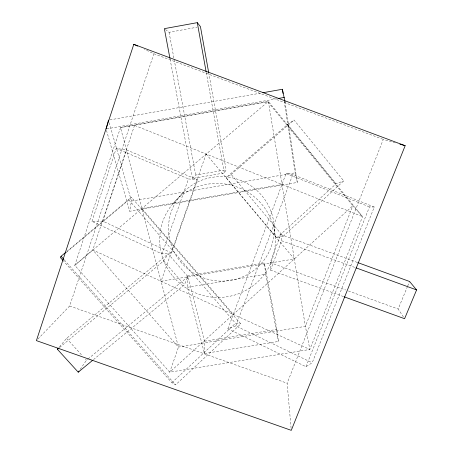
<?xml version="1.0" encoding="UTF-8"?>
<svg xmlns="http://www.w3.org/2000/svg" width="453" height="453" viewBox="0 0 453 453"><rect width="100%" height="100%" fill="white"/><g stroke="black" fill="none" stroke-linecap="round" stroke-linejoin="round"><path stroke-width="0.34" stroke-dasharray="2.27 1.7" d="M204.456 353.51L204.479 341.234L187.836 275.781L264.365 262.955L276.925 329.382L278.453 341.46L204.456 353.51L187.429 287.293L187.836 275.781M284.971 101.591L297.276 182.457L129.7 211.274L131.444 201.081L109.275 122.859M91.97 221.353L116.223 148.425L126.647 149.96L197.48 179.767L171.568 252.921L162.078 253.929L91.97 221.353L102.791 221.143L171.568 252.921M37.876 339.093L69.637 305.996L153.884 53.76L144.467 49.337M102.791 221.143L126.647 149.96M162.078 253.929L188.476 178.935L197.48 179.767M227.91 328.77L286.081 173.493L292.814 174.484L374.269 207.044L312.191 362.785L305.968 366.692L227.91 328.77L235.826 325.928L312.191 362.785M235.826 325.928L292.814 174.484M343.521 296.59L270.498 270.147L270.135 262.604L280.775 234.518L357.128 262.361M270.498 270.147L281.653 240.764L280.775 234.518M291.092 428.238L287.134 383.221L383.283 139.422L397.213 143.408M305.968 366.692L369.478 206.896L374.269 207.044M403.459 316.992L398.164 309.02L407.451 286.607M407.717 285.968L409.574 281.483M93.471 359.631L184.377 284.829L187.938 276.653L168.165 253.839L66.591 338.38L59.167 347.219M170.085 59.173L192.44 178.488L224.337 172.961L226.126 169.79L208.793 73.176M59.592 347.496L163.646 260.968L168.165 253.839M80.181 369.348L86.427 360.294L87.514 359.393M172.899 203.714L183.176 192.4M192.44 178.488L195.707 175.062L226.126 169.79M66.251 252.451L128.85 199.909L131.404 197.259L240.809 323.901L175.566 384.903L171.868 382.689L63.607 261.138M171.868 382.689L235.56 323.283L240.809 323.901M283.074 236.285L343.708 180.889L294.065 120.011L287.559 124.484L226.138 177.627L276.755 237.882L283.074 236.285L231.217 174.428L226.138 177.627M276.755 237.882L336.064 183.805L343.708 180.889M231.217 174.428L294.065 120.011M67.016 251.29L131.404 197.259M88.063 358.946L187.938 276.653M165.413 29.468L169.082 32.316L197.027 27.225M109.892 119.892L261.528 92.978M106.766 128.845L276.67 98.765M131.444 201.081L295.152 172.836L297.276 182.457M282.015 184.394L141.863 208.499L233.318 314.382M187.429 287.293L265.696 274.229L264.365 262.955M204.479 341.234L276.925 329.382M69.637 305.996L287.134 383.221M270.135 262.604L345.764 290.022M348.414 290.985L398.164 309.02M281.653 240.764L355.435 267.644M153.884 53.76L383.283 139.422M286.081 173.493L369.478 206.896M116.223 148.425L188.476 178.935M66.591 338.38L82.174 355.599M85.481 359.246L86.427 360.294M64.349 259.977L175.566 384.903M163.646 260.968L184.377 284.829M128.85 199.909L235.56 323.283M287.559 124.484L336.064 183.805M106.461 130.328L129.7 211.274M265.696 274.229L278.453 341.46M169.082 32.316L173.997 58.647M174.128 59.337L195.707 175.062M206.308 72.752L224.337 172.961M284.201 101.11L295.152 172.836M274.11 225.6L275.186 236.936M120.504 127.604L74.779 265.35L169.745 372.168L309.852 349.461L362.547 216.63L268.357 101.438L120.504 127.604L178.459 347.094L169.745 372.168L352.83 205.753L267.791 101.783L120.504 127.604M134.535 125.362L92.786 249.971L74.779 265.35L268.357 101.438L305.39 326.347L309.852 349.461L92.786 249.971L178.459 347.094L305.39 326.347L352.83 205.753L362.547 216.63L134.535 125.362M206.143 154.026L161.081 281.273L294.297 258.957L206.143 154.026M172.938 276.313A57.922 56.914 17.8 0 0 271.704 260.871A57.922 56.914 17.8 0 0 207.882 184.133A57.922 56.914 17.8 0 0 172.938 276.313M180.628 261.817A52.956 52.18 19.1 0 0 270.928 247.548A52.956 52.18 19.1 0 0 212.559 177.27A52.956 52.18 19.1 0 0 180.628 261.817"/><path stroke-width="0.68" d="M106.07 128.963L108.499 120.141M133.799 44.32L36.41 340.622L291.279 430.35L405.169 145.685L133.799 44.32L137.565 46.093M357.791 262.598L409.574 281.483L416.59 289.92L404.591 318.702L344.184 296.828M65.934 252.196L61.064 256.285L60.317 257.434L63.137 260.605M58.295 348.255L57.423 349.297L78.227 372.173L79.009 371.041M57.423 349.297L59.049 347.944M78.227 372.173L92.378 360.526M208.669 72.48L200.436 26.608L197.293 22.65L164.365 28.652L169.954 58.482M262.916 92.729L282.395 89.269L284.971 101.591M278.063 98.516L284.331 97.406M399.863 144.167L405.169 145.685M356.103 267.882L416.59 289.92M61.064 256.285L63.879 259.444M197.293 22.65L206.183 72.061M282.395 89.269L283.034 93.448"/></g></svg>
